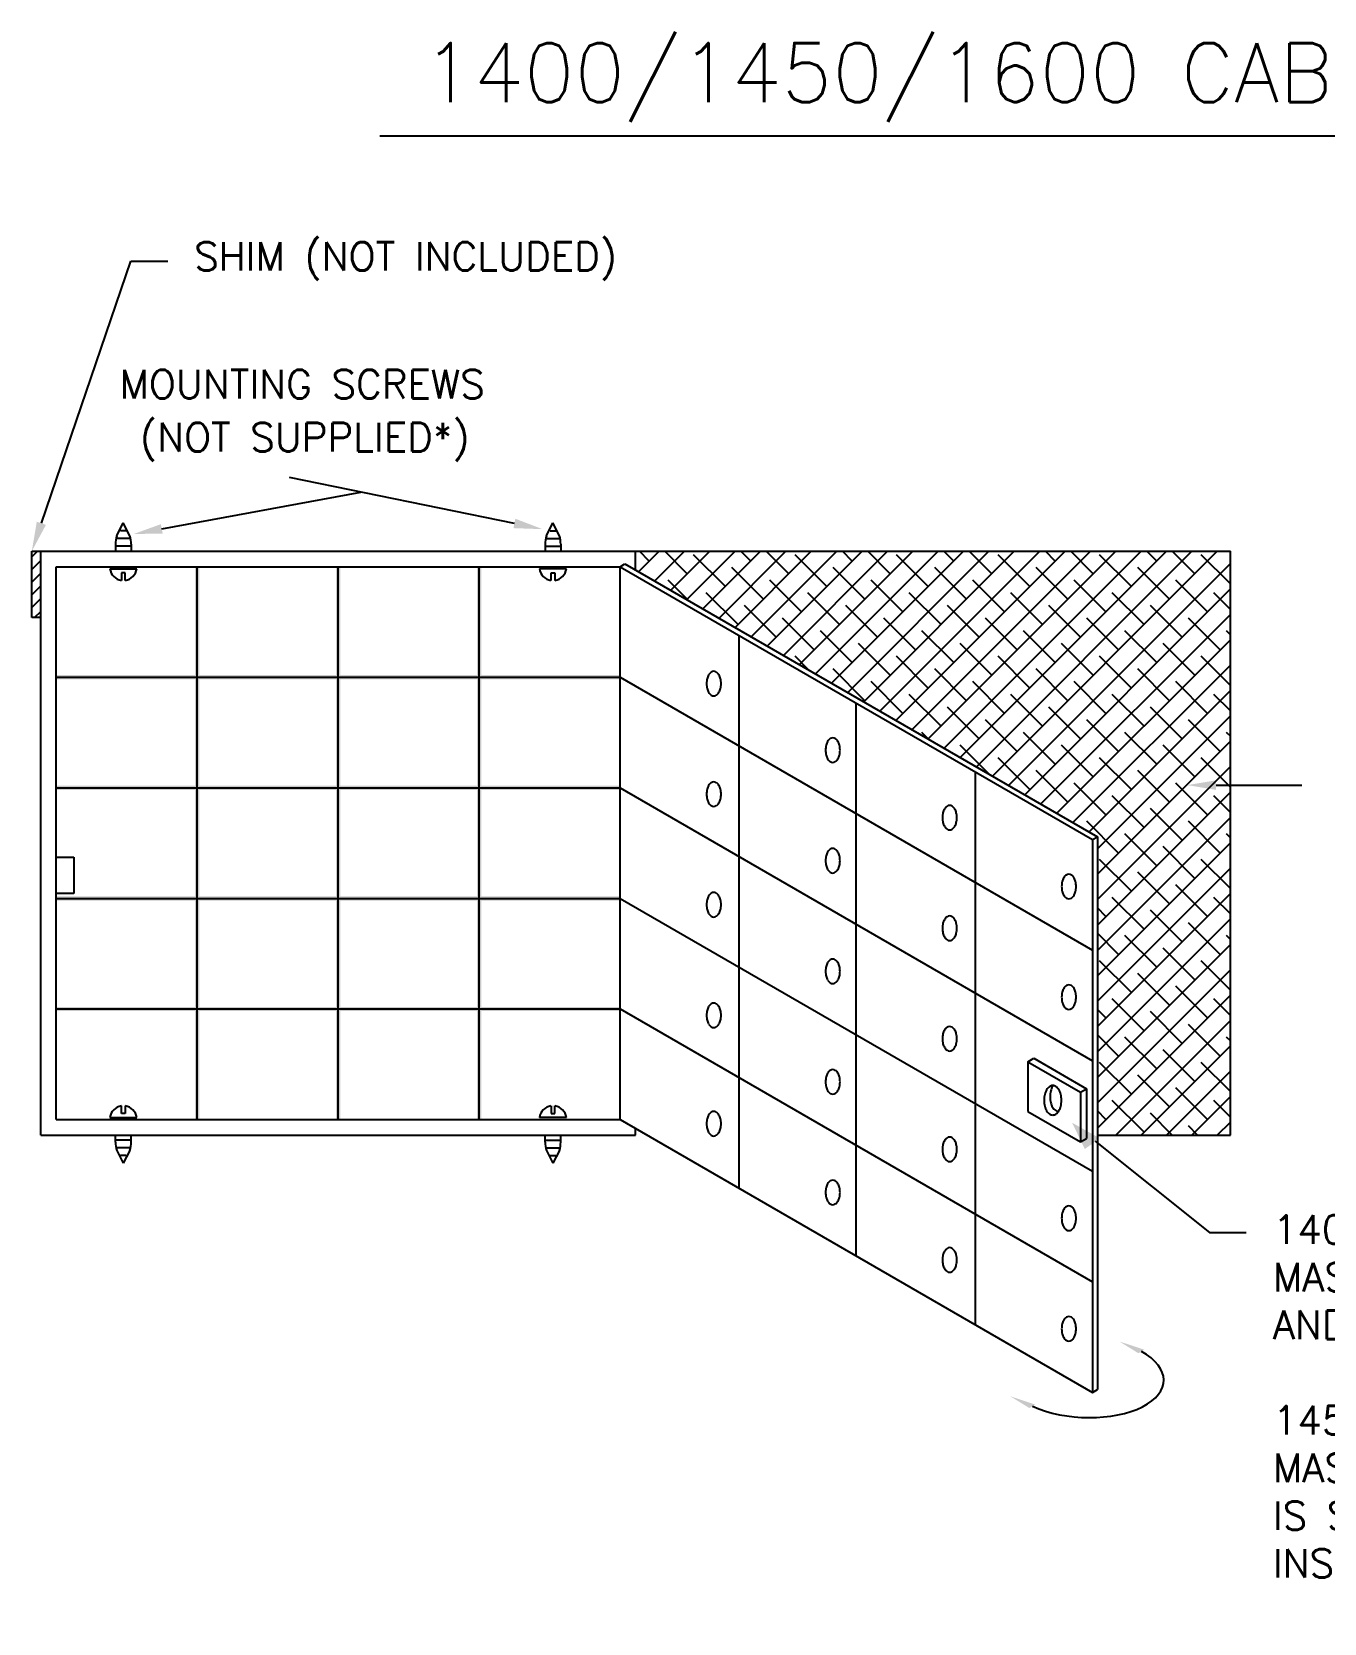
# Model space of a CAD drawing. Extents: x 14.1 to 28.1, y -1 to 9.8.
# Drawn here: x 14.13 to 18.51, y 4.42 to 9.81 of the extents above; entities that cross this region are included whole.
import ezdxf
from ezdxf import colors
from ezdxf.entities.mleader import LeaderData, LeaderLine
from ezdxf.math import Vec2, Vec3

# ---------------------------------------------------------------- set-up
doc = ezdxf.new("R2010")
doc.units = 0
doc.header["$LTSCALE"] = 0.3
doc.header["$MEASUREMENT"] = 0
doc.layers.get('0').update_dxf_attribs({"linetype": 'CONTINUOUS'})
doc.layers.add('TEXT', color=7, linetype='CONTINUOUS')
doc.styles.add('ROMANS', font='romans', dxfattribs={"height": 0.097})

msp = doc.modelspace()

# ---------------------------------------------------------------- linework, layer by layer
for p, q in [((15.307, 9.4623), (26.427, 9.4623)), ((15.7641, 8.1478), (15.0009, 8.3031)), ((14.5679, 8.1295), (15.2429, 8.2539)), ((14.4152, 8.1057), (14.4375, 8.1495)), ((14.4599, 8.1057), (14.4375, 8.1495)), ((15.8724, 8.1057), (15.8947, 8.1495)), ((15.9171, 8.1057), (15.8947, 8.1495)), ((14.4585, 8.0965), (14.4165, 8.0965)), ((14.4474, 8.1232), (14.4276, 8.1232)), ((15.8738, 8.0965), (15.9157, 8.0965)), ((15.8849, 8.1232), (15.9047, 8.1232)), ((14.1271, 7.8287), (14.1271, 8.0536)), ((14.1271, 8.0536), (14.1574, 8.0536)), ((14.1574, 8.0536), (16.1749, 8.0536)), ((14.1574, 6.074), (14.1574, 8.0536)), ((14.4112, 8.0772), (14.4112, 8.0575)), ((14.4603, 8.0706), (14.4147, 8.0706)), ((14.4638, 8.0772), (14.4638, 8.0575)), ((15.8684, 8.0772), (15.8684, 8.0575)), ((15.8719, 8.0706), (15.9176, 8.0706)), ((15.921, 8.0772), (15.921, 8.0575)), ((16.1749, 7.9902), (16.1749, 8.0536)), ((16.1749, 8.0536), (18.1924, 8.0536)), ((18.1924, 6.074), (18.1924, 8.0536)), ((14.21, 7.6262), (14.21, 8.0011)), ((14.21, 8.0011), (16.1223, 8.0011)), ((14.3919, 7.994), (14.4831, 7.994)), ((14.6881, 7.6262), (14.6881, 8.0011)), ((15.1662, 7.6262), (15.1662, 8.0011)), ((15.6443, 7.6262), (15.6443, 8.0011)), ((15.9403, 7.994), (15.8492, 7.994)), ((16.1223, 8.0011), (16.1391, 8.0108)), ((16.1223, 6.1266), (16.1223, 8.0011)), ((16.1223, 8.0011), (17.7245, 7.076)), ((16.1391, 8.0108), (17.7414, 7.0857)), ((14.4309, 7.9806), (14.4309, 7.9548)), ((14.4441, 7.9806), (14.4309, 7.9806)), ((14.4441, 7.9548), (14.4441, 7.9806)), ((15.8882, 7.9548), (15.8882, 7.9806)), ((15.8882, 7.9806), (15.9013, 7.9806)), ((15.9013, 7.9806), (15.9013, 7.9548)), ((14.1574, 7.8287), (14.1271, 7.8287)), ((16.5258, 7.7681), (16.5258, 5.8936)), ((14.21, 7.2513), (14.21, 7.6262)), ((14.21, 7.6262), (14.6879, 7.6262)), ((14.6881, 7.2513), (14.6881, 7.6262)), ((14.6881, 7.6262), (15.1661, 7.6262)), ((15.1662, 7.2513), (15.1662, 7.6262)), ((15.1662, 7.6262), (15.6442, 7.6262)), ((15.6443, 7.2513), (15.6443, 7.6262)), ((15.6443, 7.6262), (16.1223, 7.6262)), ((16.1223, 7.6262), (17.7245, 6.7011)), ((16.9222, 7.5392), (16.9222, 5.6647)), ((17.3267, 7.3057), (17.3267, 5.4312)), ((14.21, 6.8764), (14.21, 7.2513)), ((14.21, 7.2513), (14.6879, 7.2513)), ((14.6881, 6.8764), (14.6881, 7.2513)), ((14.6881, 7.2513), (15.1661, 7.2513)), ((15.1662, 6.8764), (15.1662, 7.2513)), ((15.1662, 7.2513), (15.6442, 7.2513)), ((15.6443, 6.8764), (15.6443, 7.2513)), ((15.6443, 7.2513), (16.1223, 7.2513)), ((16.1223, 7.2513), (17.7245, 6.3262)), ((18.144, 7.2606), (18.435, 7.2606)), ((17.7245, 7.076), (17.7414, 7.0857)), ((17.7245, 7.076), (17.7245, 5.2015)), ((17.7414, 7.0857), (17.7414, 5.2113)), ((14.21, 7.0162), (14.2695, 7.0162)), ((14.2695, 7.0162), (14.2695, 6.8932)), ((14.2695, 6.8932), (14.21, 6.8932)), ((14.21, 6.5015), (14.21, 6.8764)), ((14.21, 6.8764), (14.6879, 6.8764)), ((14.6881, 6.5015), (14.6881, 6.8764)), ((14.6881, 6.8764), (15.1661, 6.8764)), ((15.1662, 6.5015), (15.1662, 6.8764)), ((15.1662, 6.8764), (15.6442, 6.8764)), ((15.6443, 6.5015), (15.6443, 6.8764)), ((15.6443, 6.8764), (16.1223, 6.8764)), ((16.1223, 6.8764), (17.7245, 5.9513)), ((14.21, 6.1266), (14.21, 6.5015)), ((14.21, 6.5015), (14.6879, 6.5015)), ((14.6881, 6.1266), (14.6881, 6.5015)), ((14.6881, 6.5015), (15.1661, 6.5015)), ((15.1662, 6.1266), (15.1662, 6.5015)), ((15.1662, 6.5015), (15.6442, 6.5015)), ((15.6443, 6.1266), (15.6443, 6.5015)), ((15.6443, 6.5015), (16.1223, 6.5015)), ((16.1223, 6.5015), (17.7245, 5.5764)), ((17.5055, 6.3228), (17.5258, 6.3344)), ((17.5055, 6.3228), (17.5055, 6.1541)), ((17.5055, 6.3228), (17.6846, 6.2194)), ((17.5258, 6.3344), (17.7048, 6.2311)), ((17.6846, 6.2194), (17.7048, 6.2311)), ((17.6846, 6.2194), (17.6846, 6.0507)), ((17.7048, 6.2311), (17.7048, 6.0624)), ((14.4309, 6.147), (14.4309, 6.1728)), ((14.4441, 6.1728), (14.4441, 6.147)), ((15.8882, 6.1728), (15.8882, 6.147)), ((15.9013, 6.147), (15.9013, 6.1728)), ((17.5055, 6.1541), (17.6846, 6.0507)), ((14.21, 6.1266), (14.6879, 6.1266)), ((14.3919, 6.1337), (14.4831, 6.1337)), ((14.4441, 6.147), (14.4309, 6.147)), ((14.6881, 6.1266), (15.1661, 6.1266)), ((15.1662, 6.1266), (15.6442, 6.1266)), ((15.6443, 6.1266), (16.1223, 6.1266)), ((15.9403, 6.1337), (15.8492, 6.1337)), ((15.8882, 6.147), (15.9013, 6.147)), ((16.1223, 6.1266), (17.7245, 5.2015)), ((14.1574, 6.074), (16.1749, 6.074)), ((14.4112, 6.0505), (14.4112, 6.0702)), ((14.4603, 6.057), (14.4147, 6.057)), ((14.4638, 6.0505), (14.4638, 6.0702)), ((15.8684, 6.0505), (15.8684, 6.0702)), ((15.8719, 6.057), (15.9176, 6.057)), ((15.921, 6.0505), (15.921, 6.0702)), ((16.1749, 6.074), (16.1749, 6.0962)), ((17.6846, 6.0507), (17.7048, 6.0624)), ((17.7414, 6.074), (18.1924, 6.074)), ((14.4152, 6.0219), (14.4375, 5.9782)), ((14.4585, 6.0311), (14.4165, 6.0311)), ((14.4474, 6.0044), (14.4276, 6.0044)), ((14.4599, 6.0219), (14.4375, 5.9782)), ((15.8724, 6.0219), (15.8947, 5.9782)), ((15.8738, 6.0311), (15.9157, 6.0311)), ((15.8849, 6.0044), (15.9047, 6.0044)), ((15.9171, 6.0219), (15.8947, 5.9782)), ((17.7245, 5.2015), (17.7414, 5.2113))]:
    msp.add_line(p, q)
at = {"color": 0}
for p, q in [((14.1271, 8.0347), (14.146, 8.0536)), ((16.1852, 7.9842), (16.2547, 8.0536)), ((16.2213, 8.0202), (16.1878, 8.0536)), ((16.2398, 7.9527), (16.3408, 8.0536)), ((16.3504, 7.9772), (16.2739, 8.0536)), ((16.2944, 7.9212), (16.4268, 8.0536)), ((16.3489, 7.8897), (16.5129, 8.0536)), ((16.4795, 7.9341), (16.3719, 8.0417)), ((16.4035, 7.8582), (16.599, 8.0536)), ((16.4581, 7.8267), (16.685, 8.0536)), ((16.5126, 7.7952), (16.7711, 8.0536)), ((16.5655, 8.0202), (16.5321, 8.0536)), ((16.5672, 7.7637), (16.8572, 8.0536)), ((16.6946, 7.9772), (16.6182, 8.0536)), ((16.6218, 7.7321), (16.9433, 8.0536)), ((16.6763, 7.7006), (17.0293, 8.0536)), ((16.8237, 7.9341), (16.7162, 8.0417)), ((16.7309, 7.6691), (17.1154, 8.0536)), ((16.7855, 7.6376), (17.2015, 8.0536)), ((16.84, 7.6061), (17.2875, 8.0536)), ((16.9098, 8.0202), (16.8764, 8.0536)), ((16.8946, 7.5746), (17.3736, 8.0536)), ((16.9492, 7.5431), (17.4597, 8.0536)), ((17.0389, 7.9772), (16.9624, 8.0536)), ((17.0037, 7.5116), (17.5457, 8.0536)), ((17.0583, 7.4801), (17.6318, 8.0536)), ((17.168, 7.9341), (17.0604, 8.0417)), ((17.1129, 7.4486), (17.7179, 8.0536)), ((17.1674, 7.4171), (17.8039, 8.0536)), ((17.2541, 8.0202), (17.2206, 8.0536)), ((17.222, 7.3856), (17.89, 8.0536)), ((17.2765, 7.3541), (17.9761, 8.0536)), ((17.3832, 7.9772), (17.3067, 8.0536)), ((17.3311, 7.3226), (18.0621, 8.0536)), ((17.3857, 7.2911), (18.1482, 8.0536)), ((17.5123, 7.9341), (17.4047, 8.0417)), ((17.5984, 8.0202), (17.5649, 8.0536)), ((17.7275, 7.9772), (17.651, 8.0536)), ((17.8566, 7.9341), (17.749, 8.0417)), ((17.9426, 8.0202), (17.9092, 8.0536)), ((18.0717, 7.9772), (17.9952, 8.0536)), ((18.1924, 7.9426), (18.0932, 8.0417)), ((14.1271, 7.9917), (14.1574, 8.0219)), ((16.6086, 7.8911), (16.501, 7.9987)), ((16.9528, 7.8911), (16.8453, 7.9987)), ((17.2971, 7.8911), (17.1895, 7.9987)), ((17.4402, 7.2596), (18.1924, 8.0117)), ((17.6414, 7.8911), (17.5338, 7.9987)), ((17.9857, 7.8911), (17.8781, 7.9987)), ((14.1271, 7.9486), (14.1574, 7.9789)), ((14.1271, 7.9056), (14.1574, 7.9359)), ((16.3557, 7.8858), (16.2858, 7.9556)), ((16.7377, 7.848), (16.6301, 7.9556)), ((17.0819, 7.848), (16.9744, 7.9556)), ((17.4262, 7.848), (17.3186, 7.9556)), ((17.7705, 7.848), (17.6629, 7.9556)), ((18.1148, 7.848), (18.0072, 7.9556)), ((14.1271, 7.8626), (14.1574, 7.8928)), ((16.5225, 7.805), (16.4149, 7.9126)), ((16.8668, 7.805), (16.7592, 7.9126)), ((17.211, 7.805), (17.1035, 7.9126)), ((17.5553, 7.805), (17.4477, 7.9126)), ((17.4948, 7.2281), (18.1924, 7.9256)), ((17.8996, 7.805), (17.792, 7.9126)), ((18.1924, 7.8565), (18.1363, 7.9126)), ((14.1362, 7.8287), (14.1574, 7.8498)), ((16.6516, 7.762), (16.544, 7.8696)), ((16.7807, 7.7189), (16.6731, 7.8265)), ((16.9959, 7.762), (16.8883, 7.8696)), ((17.125, 7.7189), (17.0174, 7.8265)), ((17.3401, 7.762), (17.2326, 7.8696)), ((17.4692, 7.7189), (17.3617, 7.8265)), ((17.5494, 7.1966), (18.1924, 7.8396)), ((17.6844, 7.762), (17.5768, 7.8696)), ((17.8135, 7.7189), (17.7059, 7.8265)), ((18.0287, 7.762), (17.9211, 7.8696)), ((18.1578, 7.7189), (18.0502, 7.8265)), ((16.9098, 7.6759), (16.8022, 7.7835)), ((17.2541, 7.6759), (17.1465, 7.7835)), ((17.5984, 7.6759), (17.4908, 7.7835)), ((17.9426, 7.6759), (17.835, 7.7835)), ((18.1924, 7.7705), (18.1793, 7.7835)), ((17.0389, 7.6329), (16.9313, 7.7405)), ((17.3832, 7.6329), (17.2756, 7.7405)), ((17.6039, 7.1651), (18.1924, 7.7535)), ((17.7275, 7.6329), (17.6199, 7.7405)), ((18.0717, 7.6329), (17.9641, 7.7405)), ((16.7629, 7.6506), (16.7162, 7.6974)), ((17.168, 7.5898), (17.0604, 7.6974)), ((17.5123, 7.5898), (17.4047, 7.6974)), ((17.6585, 7.1336), (18.1924, 7.6674)), ((17.8566, 7.5898), (17.749, 7.6974)), ((18.1924, 7.5983), (18.0932, 7.6974)), ((16.9528, 7.5468), (16.8453, 7.6544)), ((17.0819, 7.5038), (16.9744, 7.6114)), ((17.2971, 7.5468), (17.1895, 7.6544)), ((17.4262, 7.5038), (17.3186, 7.6114)), ((17.6414, 7.5468), (17.5338, 7.6544)), ((17.7705, 7.5038), (17.6629, 7.6114)), ((17.9857, 7.5468), (17.8781, 7.6544)), ((18.1148, 7.5038), (18.0072, 7.6114)), ((17.211, 7.4607), (17.1035, 7.5683)), ((17.5553, 7.4607), (17.4477, 7.5683)), ((17.7131, 7.1021), (18.1924, 7.5814)), ((17.8996, 7.4607), (17.792, 7.5683)), ((18.1924, 7.5123), (18.1363, 7.5683)), ((17.3401, 7.4177), (17.2326, 7.5253)), ((17.6844, 7.4177), (17.5768, 7.5253)), ((18.0287, 7.4177), (17.9211, 7.5253)), ((17.4692, 7.3747), (17.3617, 7.4823)), ((17.8135, 7.3747), (17.7059, 7.4823)), ((17.7414, 7.0444), (18.1924, 7.4953)), ((18.1578, 7.3747), (18.0502, 7.4823)), ((17.1702, 7.4155), (17.1465, 7.4392)), ((17.3739, 7.2979), (17.2756, 7.3962)), ((17.5984, 7.3316), (17.4908, 7.4392)), ((17.7275, 7.2886), (17.6199, 7.3962)), ((17.7414, 6.9583), (18.1924, 7.4092)), ((17.9426, 7.3316), (17.835, 7.4392)), ((18.0717, 7.2886), (17.9641, 7.3962)), ((18.1924, 7.4262), (18.1793, 7.4392)), ((17.5123, 7.2456), (17.4047, 7.3532)), ((17.8566, 7.2456), (17.749, 7.3532)), ((18.1924, 7.254), (18.0932, 7.3532)), ((17.6414, 7.2025), (17.5338, 7.3101)), ((17.7414, 6.8722), (18.1924, 7.3232)), ((17.9857, 7.2025), (17.8781, 7.3101)), ((17.7705, 7.1595), (17.6629, 7.2671)), ((17.7414, 6.7861), (18.1924, 7.2371)), ((18.1148, 7.1595), (18.0072, 7.2671)), ((17.5775, 7.1804), (17.5768, 7.181)), ((17.8996, 7.1165), (17.792, 7.2241)), ((18.0287, 7.0734), (17.9211, 7.181)), ((18.1924, 7.168), (18.1363, 7.2241)), ((17.8135, 7.0304), (17.7059, 7.138)), ((17.7414, 6.7001), (18.1924, 7.151)), ((18.1578, 7.0304), (18.0502, 7.138)), ((17.9426, 6.9874), (17.835, 7.095)), ((18.1924, 7.0819), (18.1793, 7.095)), ((17.7414, 6.614), (18.1924, 7.065)), ((18.0717, 6.9443), (17.9641, 7.0519)), ((17.7414, 6.5279), (18.1924, 6.9789)), ((17.8566, 6.9013), (17.749, 7.0089)), ((17.9857, 6.8583), (17.8781, 6.9659)), ((18.1924, 6.9098), (18.0932, 7.0089)), ((18.1148, 6.8152), (18.0072, 6.9228)), ((17.7414, 6.4419), (18.1924, 6.8928)), ((17.8996, 6.7722), (17.792, 6.8798)), ((18.1924, 6.8237), (18.1363, 6.8798)), ((17.7705, 6.8152), (17.7414, 6.8443)), ((17.7414, 6.3558), (18.1924, 6.8068)), ((18.0287, 6.7292), (17.9211, 6.8367)), ((17.8135, 6.6861), (17.7414, 6.7582)), ((17.9426, 6.6431), (17.835, 6.7507)), ((18.1578, 6.6861), (18.0502, 6.7937)), ((18.1924, 6.7376), (18.1793, 6.7507)), ((17.7414, 6.2697), (18.1924, 6.7207)), ((18.0717, 6.6001), (17.9641, 6.7076)), ((17.8566, 6.557), (17.749, 6.6646)), ((18.1924, 6.5655), (18.0932, 6.6646)), ((17.7414, 6.1837), (18.1924, 6.6346)), ((17.9857, 6.514), (17.8781, 6.6216)), ((17.7414, 6.0976), (18.1924, 6.5486)), ((17.8996, 6.4279), (17.792, 6.5355)), ((18.1148, 6.471), (18.0072, 6.5785)), ((18.1924, 6.4794), (18.1363, 6.5355)), ((17.7705, 6.471), (17.7414, 6.5)), ((18.0287, 6.3849), (17.9211, 6.4925)), ((17.8039, 6.074), (18.1924, 6.4625)), ((18.1578, 6.3419), (18.0502, 6.4494)), ((17.8135, 6.3419), (17.7414, 6.414)), ((17.9426, 6.2988), (17.835, 6.4064)), ((17.8899, 6.074), (18.1924, 6.3764)), ((18.1924, 6.3934), (18.1793, 6.4064)), ((17.8566, 6.2128), (17.749, 6.3203)), ((18.0717, 6.2558), (17.9641, 6.3634)), ((18.1924, 6.2212), (18.0932, 6.3203)), ((17.9857, 6.1697), (17.8781, 6.2773)), ((17.976, 6.074), (18.1924, 6.2903)), ((18.1148, 6.1267), (18.0072, 6.2343)), ((17.7705, 6.1267), (17.7414, 6.1558)), ((17.8996, 6.0837), (17.792, 6.1912)), ((18.0621, 6.074), (18.1924, 6.2043)), ((18.1924, 6.1352), (18.1363, 6.1912)), ((17.9953, 6.074), (17.9211, 6.1482)), ((18.0814, 6.074), (18.0502, 6.1052)), ((18.1481, 6.074), (18.1924, 6.1182))]:
    msp.add_line(p, q, dxfattribs=at)
for centre, radius, start, end in [((14.5163, 8.0772), 0.1051, 164.252, 180), ((14.3588, 8.0772), 0.1051, 0, 15.748), ((15.9735, 8.0772), 0.1051, 164.252, 180), ((15.816, 8.0772), 0.1051, 0, 15.748), ((14.4375, 8.0004), 0.046, 187.9751, 261.7868), ((14.4375, 8.0004), 0.046, 278.2132, 352.0249), ((15.8947, 8.0004), 0.046, 187.9751, 261.7868), ((15.8947, 8.0004), 0.046, 278.2132, 352.0249), ((16.4862, 7.6048), 0.0705, 166.2726, 180), ((16.4635, 7.6103), 0.0472, 149.4703, 166.2726), ((16.4492, 7.6188), 0.0306, 125.0828, 149.4703), ((16.4403, 7.6315), 0.015, 90, 125.0828), ((16.4403, 7.6315), 0.015, 54.9172, 90), ((16.4314, 7.6188), 0.0306, 30.5297, 54.9172), ((16.4171, 7.6103), 0.0472, 13.7274, 30.5297), ((16.3944, 7.6048), 0.0705, 360, 13.7274), ((16.4862, 7.6048), 0.0705, 180, 193.7274), ((16.4635, 7.5993), 0.0472, 193.7274, 210.5297), ((16.4492, 7.5908), 0.0306, 210.5297, 234.9172), ((16.4403, 7.5781), 0.015, 234.9172, 270), ((16.4403, 7.5781), 0.015, 270, 305.0828), ((16.4314, 7.5908), 0.0306, 305.0828, 329.4703), ((16.4171, 7.5993), 0.0472, 329.4703, 346.2726), ((16.3944, 7.6048), 0.0705, 346.2726, 0), ((16.8898, 7.3791), 0.0705, 166.2726, 180), ((16.8671, 7.3846), 0.0472, 149.4703, 166.2726), ((16.8528, 7.3931), 0.0306, 125.0828, 149.4703), ((16.8439, 7.4058), 0.015, 90, 125.0828), ((16.8439, 7.4058), 0.015, 54.9172, 90), ((16.8349, 7.3931), 0.0306, 30.5297, 54.9172), ((16.8206, 7.3846), 0.0472, 13.7274, 30.5297), ((16.7979, 7.3791), 0.0705, 0, 13.7274), ((16.8898, 7.3791), 0.0705, 180, 193.7274), ((16.8671, 7.3736), 0.0472, 193.7274, 210.5297), ((16.8528, 7.3651), 0.0306, 210.5297, 234.9172), ((16.8439, 7.3524), 0.015, 234.9172, 270), ((16.8439, 7.3524), 0.015, 270, 305.0828), ((16.8349, 7.3651), 0.0306, 305.0828, 329.4703), ((16.8206, 7.3736), 0.0472, 329.4703, 346.2726), ((16.7979, 7.3791), 0.0705, 346.2726, 360), ((16.4862, 7.2299), 0.0705, 166.2726, 180), ((16.4635, 7.2354), 0.0472, 149.4703, 166.2726), ((16.4492, 7.2439), 0.0306, 125.0828, 149.4703), ((16.4403, 7.2566), 0.015, 90, 125.0828), ((16.4403, 7.2566), 0.015, 54.9172, 90), ((16.4314, 7.2439), 0.0306, 30.5297, 54.9172), ((16.4171, 7.2354), 0.0472, 13.7274, 30.5297), ((16.3944, 7.2299), 0.0705, 360, 13.7274), ((16.4862, 7.2299), 0.0705, 180, 193.7274), ((16.4635, 7.2244), 0.0472, 193.7274, 210.5297), ((16.4492, 7.2159), 0.0306, 210.5297, 234.9172), ((16.4403, 7.2032), 0.015, 234.9172, 270), ((16.4403, 7.2032), 0.015, 270, 305.0828), ((16.4314, 7.2159), 0.0306, 305.0828, 329.4703), ((16.4171, 7.2244), 0.0472, 329.4703, 346.2726), ((16.3944, 7.2299), 0.0705, 346.2726, 0), ((17.2635, 7.1558), 0.0472, 149.4703, 166.2726), ((17.2492, 7.1642), 0.0306, 125.0828, 149.4703), ((17.2403, 7.177), 0.015, 90, 125.0828), ((17.2403, 7.177), 0.015, 54.9172, 90), ((17.2313, 7.1642), 0.0306, 30.5297, 54.9172), ((17.217, 7.1558), 0.0472, 13.7274, 30.5297), ((17.2862, 7.1502), 0.0705, 166.2726, 180), ((17.2862, 7.1502), 0.0705, 180, 193.7274), ((17.2635, 7.1447), 0.0472, 193.7274, 210.5297), ((17.217, 7.1447), 0.0472, 329.4703, 346.2726), ((17.1943, 7.1502), 0.0705, 0, 13.7274), ((17.1943, 7.1502), 0.0705, 346.2726, 360), ((17.2492, 7.1363), 0.0306, 210.5297, 234.9172), ((17.2403, 7.1235), 0.015, 234.9172, 270), ((17.2403, 7.1235), 0.015, 270, 305.0828), ((17.2313, 7.1363), 0.0306, 305.0828, 329.4703), ((16.8898, 7.0042), 0.0705, 166.2726, 180), ((16.8671, 7.0098), 0.0472, 149.4703, 166.2726), ((16.8528, 7.0182), 0.0306, 125.0828, 149.4703), ((16.8439, 7.0309), 0.015, 90, 125.0828), ((16.8439, 7.0309), 0.015, 54.9172, 90), ((16.8349, 7.0182), 0.0306, 30.5297, 54.9172), ((16.8206, 7.0098), 0.0472, 13.7274, 30.5297), ((16.7979, 7.0042), 0.0705, 0, 13.7274), ((16.8898, 7.0042), 0.0705, 180, 193.7274), ((16.8671, 6.9987), 0.0472, 193.7274, 210.5297), ((16.8528, 6.9902), 0.0306, 210.5297, 234.9172), ((16.8439, 6.9775), 0.015, 234.9172, 270), ((16.8439, 6.9775), 0.015, 270, 305.0828), ((16.8349, 6.9902), 0.0306, 305.0828, 329.4703), ((16.8206, 6.9987), 0.0472, 329.4703, 346.2726), ((16.7979, 7.0042), 0.0705, 346.2726, 360), ((17.6907, 6.9167), 0.0705, 166.2726, 180), ((17.6907, 6.9167), 0.0705, 180, 193.7274), ((17.668, 6.9222), 0.0472, 149.4703, 166.2726), ((17.6537, 6.9307), 0.0306, 125.0828, 149.4703), ((17.6447, 6.9434), 0.015, 90, 125.0828), ((17.6447, 6.9434), 0.015, 54.9172, 90), ((17.6358, 6.9307), 0.0306, 30.5297, 54.9172), ((17.6215, 6.9222), 0.0472, 13.7274, 30.5297), ((17.5988, 6.9167), 0.0705, 360, 13.7274), ((17.5988, 6.9167), 0.0705, 346.2726, 0), ((16.4862, 6.855), 0.0705, 166.2726, 180), ((16.4862, 6.855), 0.0705, 180, 193.7274), ((16.4635, 6.8605), 0.0472, 149.4703, 166.2726), ((16.4492, 6.869), 0.0306, 125.0828, 149.4703), ((16.4403, 6.8817), 0.015, 90, 125.0828), ((16.4403, 6.8817), 0.015, 54.9172, 90), ((16.4314, 6.869), 0.0306, 30.5297, 54.9172), ((16.4171, 6.8605), 0.0472, 13.7274, 30.5297), ((16.3944, 6.855), 0.0705, 360, 13.7274), ((16.3944, 6.855), 0.0705, 346.2726, 0), ((17.668, 6.9112), 0.0472, 193.7274, 210.5297), ((17.6537, 6.9027), 0.0306, 210.5297, 234.9172), ((17.6447, 6.89), 0.015, 234.9172, 270), ((17.6447, 6.89), 0.015, 270, 305.0828), ((17.6358, 6.9027), 0.0306, 305.0828, 329.4703), ((17.6215, 6.9112), 0.0472, 329.4703, 346.2726), ((16.4635, 6.8495), 0.0472, 193.7274, 210.5297), ((16.4492, 6.841), 0.0306, 210.5297, 234.9172), ((16.4403, 6.8283), 0.015, 234.9172, 270), ((16.4403, 6.8283), 0.015, 270, 305.0828), ((16.4314, 6.841), 0.0306, 305.0828, 329.4703), ((16.4171, 6.8495), 0.0472, 329.4703, 346.2726), ((17.2635, 6.7809), 0.0472, 149.4703, 166.2726), ((17.2492, 6.7893), 0.0306, 125.0828, 149.4703), ((17.2403, 6.8021), 0.015, 90, 125.0828), ((17.2403, 6.8021), 0.015, 54.9172, 90), ((17.2313, 6.7893), 0.0306, 30.5297, 54.9172), ((17.217, 6.7809), 0.0472, 13.7274, 30.5297), ((17.2862, 6.7753), 0.0705, 166.2726, 180), ((17.2862, 6.7753), 0.0705, 180, 193.7274), ((17.2635, 6.7698), 0.0472, 193.7274, 210.5297), ((17.2492, 6.7614), 0.0306, 210.5297, 234.9172), ((17.2313, 6.7614), 0.0306, 305.0828, 329.4703), ((17.217, 6.7698), 0.0472, 329.4703, 346.2726), ((17.1943, 6.7753), 0.0705, 0, 13.7274), ((17.1943, 6.7753), 0.0705, 346.2726, 360), ((17.2403, 6.7486), 0.015, 234.9172, 270), ((17.2403, 6.7486), 0.015, 270, 305.0828), ((16.8898, 6.6293), 0.0705, 166.2726, 180), ((16.8671, 6.6349), 0.0472, 149.4703, 166.2726), ((16.8528, 6.6433), 0.0306, 125.0828, 149.4703), ((16.8439, 6.656), 0.015, 90, 125.0828), ((16.8439, 6.656), 0.015, 54.9172, 90), ((16.8349, 6.6433), 0.0306, 30.5297, 54.9172), ((16.8206, 6.6349), 0.0472, 13.7274, 30.5297), ((16.7979, 6.6293), 0.0705, 0, 13.7274), ((16.8898, 6.6293), 0.0705, 180, 193.7274), ((16.8671, 6.6238), 0.0472, 193.7274, 210.5297), ((16.8528, 6.6153), 0.0306, 210.5297, 234.9172), ((16.8439, 6.6026), 0.015, 234.9172, 270), ((16.8439, 6.6026), 0.015, 270, 305.0828), ((16.8349, 6.6153), 0.0306, 305.0828, 329.4703), ((16.8206, 6.6238), 0.0472, 329.4703, 346.2726), ((16.7979, 6.6293), 0.0705, 346.2726, 360), ((17.6447, 6.5685), 0.015, 90, 125.0828), ((17.6447, 6.5685), 0.015, 54.9172, 90), ((17.6907, 6.5418), 0.0705, 166.2726, 180), ((17.6907, 6.5418), 0.0705, 180, 193.7274), ((17.668, 6.5474), 0.0472, 149.4703, 166.2726), ((17.6537, 6.5558), 0.0306, 125.0828, 149.4703), ((17.6358, 6.5558), 0.0306, 30.5297, 54.9172), ((17.6215, 6.5474), 0.0472, 13.7274, 30.5297), ((17.5988, 6.5418), 0.0705, 360, 13.7274), ((17.5988, 6.5418), 0.0705, 346.2726, 0), ((16.4862, 6.4801), 0.0705, 166.2726, 180), ((16.4862, 6.4801), 0.0705, 180, 193.7274), ((16.4635, 6.4857), 0.0472, 149.4703, 166.2726), ((16.4492, 6.4941), 0.0306, 125.0828, 149.4703), ((16.4403, 6.5068), 0.015, 90, 125.0828), ((16.4403, 6.5068), 0.015, 54.9172, 90), ((16.4314, 6.4941), 0.0306, 30.5297, 54.9172), ((16.4171, 6.4857), 0.0472, 13.7274, 30.5297), ((16.3944, 6.4801), 0.0705, 360, 13.7274), ((16.3944, 6.4801), 0.0705, 346.2726, 0), ((17.668, 6.5363), 0.0472, 193.7274, 210.5297), ((17.6537, 6.5278), 0.0306, 210.5297, 234.9172), ((17.6447, 6.5151), 0.015, 234.9172, 270), ((17.6447, 6.5151), 0.015, 270, 305.0828), ((17.6358, 6.5278), 0.0306, 305.0828, 329.4703), ((17.6215, 6.5363), 0.0472, 329.4703, 346.2726), ((16.4635, 6.4746), 0.0472, 193.7274, 210.5297), ((16.4492, 6.4661), 0.0306, 210.5297, 234.9172), ((16.4403, 6.4534), 0.015, 234.9172, 270), ((16.4403, 6.4534), 0.015, 270, 305.0828), ((16.4314, 6.4661), 0.0306, 305.0828, 329.4703), ((16.4171, 6.4746), 0.0472, 329.4703, 346.2726), ((17.2635, 6.406), 0.0472, 149.4703, 166.2726), ((17.2492, 6.4144), 0.0306, 125.0828, 149.4703), ((17.2403, 6.4272), 0.015, 90, 125.0828), ((17.2403, 6.4272), 0.015, 54.9172, 90), ((17.2313, 6.4144), 0.0306, 30.5297, 54.9172), ((17.217, 6.406), 0.0472, 13.7274, 30.5297), ((17.2862, 6.4005), 0.0705, 166.2726, 180), ((17.2862, 6.4005), 0.0705, 180, 193.7274), ((17.2635, 6.3949), 0.0472, 193.7274, 210.5297), ((17.2492, 6.3865), 0.0306, 210.5297, 234.9172), ((17.2313, 6.3865), 0.0306, 305.0828, 329.4703), ((17.217, 6.3949), 0.0472, 329.4703, 346.2726), ((17.1943, 6.4005), 0.0705, 0, 13.7274), ((17.1943, 6.4005), 0.0705, 346.2726, 360), ((17.2403, 6.3737), 0.015, 234.9172, 270), ((17.2403, 6.3737), 0.015, 270, 305.0828), ((16.8898, 6.2544), 0.0705, 166.2726, 180), ((16.8671, 6.26), 0.0472, 149.4703, 166.2726), ((16.8528, 6.2684), 0.0306, 125.0828, 149.4703), ((16.8439, 6.2811), 0.015, 90, 125.0828), ((16.8439, 6.2811), 0.015, 54.9172, 90), ((16.8349, 6.2684), 0.0306, 30.5297, 54.9172), ((16.8206, 6.26), 0.0472, 13.7274, 30.5297), ((16.7979, 6.2544), 0.0705, 0, 13.7274), ((16.8898, 6.2544), 0.0705, 180, 193.7274), ((16.8671, 6.2489), 0.0472, 193.7274, 210.5297), ((16.8528, 6.2405), 0.0306, 210.5297, 234.9172), ((16.8439, 6.2277), 0.015, 234.9172, 270), ((16.8439, 6.2277), 0.015, 270, 305.0828), ((16.8349, 6.2405), 0.0306, 305.0828, 329.4703), ((16.8206, 6.2489), 0.0472, 329.4703, 346.2726), ((16.7979, 6.2544), 0.0705, 346.2726, 360), ((17.6452, 6.192), 0.0846, 166.2726, 180), ((17.618, 6.1986), 0.0566, 149.4703, 166.2726), ((17.6008, 6.2087), 0.0367, 125.0828, 149.4703), ((17.5901, 6.224), 0.018, 90, 125.0828), ((17.6654, 6.2037), 0.0846, 166.2726, 180), ((17.6382, 6.2103), 0.0566, 149.4703, 166.2726), ((17.6211, 6.2204), 0.0367, 143.9859, 149.4703), ((17.5901, 6.224), 0.018, 54.9172, 90), ((17.5794, 6.2087), 0.0367, 30.5297, 54.9172), ((17.5622, 6.1986), 0.0566, 13.7274, 30.5297), ((17.535, 6.192), 0.0846, 360, 13.7274), ((14.4375, 6.1273), 0.046, 98.2132, 172.0249), ((14.4375, 6.1273), 0.046, 7.9751, 81.7868), ((15.8947, 6.1273), 0.046, 98.2132, 172.0249), ((15.8947, 6.1273), 0.046, 7.9751, 81.7868), ((16.4492, 6.1265), 0.0306, 125.0828, 149.4703), ((16.4403, 6.1392), 0.015, 90, 125.0828), ((16.4403, 6.1392), 0.015, 54.9172, 90), ((16.4314, 6.1265), 0.0306, 30.5297, 54.9172), ((17.6452, 6.192), 0.0846, 180, 193.7274), ((17.618, 6.1853), 0.0566, 193.7274, 210.5297), ((17.6008, 6.1752), 0.0367, 210.5297, 234.9172), ((17.6654, 6.2037), 0.0846, 180, 193.7274), ((17.6382, 6.197), 0.0566, 193.7274, 210.5297), ((17.6211, 6.1869), 0.0367, 210.5297, 234.9172), ((17.6103, 6.1716), 0.018, 234.9172, 265.9189), ((17.5794, 6.1752), 0.0367, 305.0828, 329.4703), ((17.5622, 6.1853), 0.0566, 329.4703, 346.2726), ((17.535, 6.192), 0.0846, 346.2726, 0), ((16.4862, 6.1125), 0.0705, 166.2726, 180), ((16.4862, 6.1125), 0.0705, 180, 193.7274), ((16.4635, 6.1181), 0.0472, 149.4703, 166.2726), ((16.4171, 6.1181), 0.0472, 13.7274, 30.5297), ((16.3944, 6.1125), 0.0705, 360, 13.7274), ((16.3944, 6.1125), 0.0705, 346.2726, 0), ((17.5901, 6.1599), 0.018, 234.9172, 270), ((17.5901, 6.1599), 0.018, 270, 305.0828), ((14.5163, 6.0505), 0.1051, 180, 195.748), ((14.3588, 6.0505), 0.1051, 344.252, 0), ((15.9735, 6.0505), 0.1051, 180, 195.748), ((15.816, 6.0505), 0.1051, 344.252, 0), ((16.4635, 6.107), 0.0472, 193.7274, 210.5297), ((16.4492, 6.0986), 0.0306, 210.5297, 234.9172), ((16.4403, 6.0858), 0.015, 234.9172, 270), ((16.4403, 6.0858), 0.015, 270, 305.0828), ((16.4314, 6.0986), 0.0306, 305.0828, 329.4703), ((16.4171, 6.107), 0.0472, 329.4703, 346.2726), ((17.2635, 6.0311), 0.0472, 149.4703, 166.2726), ((17.2492, 6.0395), 0.0306, 125.0828, 149.4703), ((17.2403, 6.0523), 0.015, 90, 125.0828), ((17.2403, 6.0523), 0.015, 54.9172, 90), ((17.2313, 6.0395), 0.0306, 30.5297, 54.9172), ((17.217, 6.0311), 0.0472, 13.7274, 30.5297), ((17.2862, 6.0256), 0.0705, 166.2726, 180), ((17.2862, 6.0256), 0.0705, 180, 193.7274), ((17.2635, 6.02), 0.0472, 193.7274, 210.5297), ((17.2492, 6.0116), 0.0306, 210.5297, 234.9172), ((17.2313, 6.0116), 0.0306, 305.0828, 329.4703), ((17.217, 6.02), 0.0472, 329.4703, 346.2726), ((17.1943, 6.0256), 0.0705, 0, 13.7274), ((17.1943, 6.0256), 0.0705, 346.2726, 360), ((17.2403, 5.9989), 0.015, 234.9172, 270), ((17.2403, 5.9989), 0.015, 270, 305.0828), ((16.8898, 5.8795), 0.0705, 166.2726, 180), ((16.8671, 5.8851), 0.0472, 149.4703, 166.2726), ((16.8528, 5.8935), 0.0306, 125.0828, 149.4703), ((16.8439, 5.9062), 0.015, 90, 125.0828), ((16.8439, 5.9062), 0.015, 54.9172, 90), ((16.8349, 5.8935), 0.0306, 30.5297, 54.9172), ((16.8206, 5.8851), 0.0472, 13.7274, 30.5297), ((16.7979, 5.8795), 0.0705, 0, 13.7274), ((16.8898, 5.8795), 0.0705, 180, 193.7274), ((16.8671, 5.874), 0.0472, 193.7274, 210.5297), ((16.8528, 5.8656), 0.0306, 210.5297, 234.9172), ((16.8439, 5.8528), 0.015, 234.9172, 270), ((16.8439, 5.8528), 0.015, 270, 305.0828), ((16.8349, 5.8656), 0.0306, 305.0828, 329.4703), ((16.8206, 5.874), 0.0472, 329.4703, 346.2726), ((16.7979, 5.8795), 0.0705, 346.2726, 360), ((17.6537, 5.806), 0.0306, 125.0828, 149.4703), ((17.6447, 5.8187), 0.015, 90, 125.0828), ((17.6447, 5.8187), 0.015, 54.9172, 90), ((17.6358, 5.806), 0.0306, 30.5297, 54.9172), ((17.6907, 5.792), 0.0705, 166.2726, 180), ((17.6907, 5.792), 0.0705, 180, 193.7274), ((17.668, 5.7976), 0.0472, 149.4703, 166.2726), ((17.668, 5.7865), 0.0472, 193.7274, 210.5297), ((17.6215, 5.7976), 0.0472, 13.7274, 30.5297), ((17.6215, 5.7865), 0.0472, 329.4703, 346.2726), ((17.5988, 5.792), 0.0705, 360, 13.7274), ((17.5988, 5.792), 0.0705, 346.2726, 0), ((17.6537, 5.7781), 0.0306, 210.5297, 234.9172), ((17.6447, 5.7653), 0.015, 234.9172, 270), ((17.6447, 5.7653), 0.015, 270, 305.0828), ((17.6358, 5.7781), 0.0306, 305.0828, 329.4703), ((17.2862, 5.6507), 0.0705, 166.2726, 180), ((17.2635, 5.6562), 0.0472, 149.4703, 166.2726), ((17.2492, 5.6646), 0.0306, 125.0828, 149.4703), ((17.2403, 5.6774), 0.015, 90, 125.0828), ((17.2403, 5.6774), 0.015, 54.9172, 90), ((17.2313, 5.6646), 0.0306, 30.5297, 54.9172), ((17.217, 5.6562), 0.0472, 13.7274, 30.5297), ((17.1943, 5.6507), 0.0705, 0, 13.7274), ((17.2862, 5.6507), 0.0705, 180, 193.7274), ((17.2635, 5.6451), 0.0472, 193.7274, 210.5297), ((17.2492, 5.6367), 0.0306, 210.5297, 234.9172), ((17.2403, 5.624), 0.015, 234.9172, 270), ((17.2403, 5.624), 0.015, 270, 305.0828), ((17.2313, 5.6367), 0.0306, 305.0828, 329.4703), ((17.217, 5.6451), 0.0472, 329.4703, 346.2726), ((17.1943, 5.6507), 0.0705, 346.2726, 360), ((17.6537, 5.4311), 0.0306, 125.0828, 149.4703), ((17.6447, 5.4438), 0.015, 90, 125.0828), ((17.6447, 5.4438), 0.015, 54.9172, 90), ((17.6358, 5.4311), 0.0306, 30.5297, 54.9172), ((17.6907, 5.4171), 0.0705, 166.2726, 180), ((17.6907, 5.4171), 0.0705, 180, 193.7274), ((17.668, 5.4227), 0.0472, 149.4703, 166.2726), ((17.668, 5.4116), 0.0472, 193.7274, 210.5297), ((17.6215, 5.4227), 0.0472, 13.7274, 30.5297), ((17.6215, 5.4116), 0.0472, 329.4703, 346.2726), ((17.5988, 5.4171), 0.0705, 360, 13.7274), ((17.5988, 5.4171), 0.0705, 346.2726, 0), ((17.6537, 5.4032), 0.0306, 210.5297, 234.9172), ((17.6447, 5.3904), 0.015, 234.9172, 270), ((17.6447, 5.3904), 0.015, 270, 305.0828), ((17.6358, 5.4032), 0.0306, 305.0828, 329.4703)]:
    msp.add_arc(centre, radius, start, end)
at = {"extrusion": (-0.045015, -0.864855, 0.5)}
msp.add_arc((17.3969, 5.8055, -3.768), 0.2731, 232.1894, 45.328, dxfattribs=at)
for points in [[(15.7673, 8.1637), (15.7608, 8.1319), (15.8595, 8.1284)], [(14.5709, 8.1136), (14.565, 8.1454), (14.4725, 8.1119)], [(18.144, 7.2444), (18.144, 7.2768), (18.047, 7.2606)], [(17.6988, 6.0268), (17.7253, 6.0455), (17.6558, 6.1157)]]:
    msp.add_solid(points)
for points in [[(17.579, 5.9869, -3.768), (17.599, 6.0125, -3.768), (17.5123, 6.0597, -3.768)], [(17.2195, 5.5769, -3.768), (17.2395, 5.6025, -3.768), (17.1528, 5.6497, -3.768)]]:
    msp.add_solid(points, dxfattribs=at)
for points in [[(14.6808, 6.1266), (14.6954, 6.1266), (14.6808, 8.0011), (14.6954, 8.0011)], [(15.1735, 8.0011), (15.1589, 8.0011), (15.1735, 6.1266), (15.1589, 6.1266)], [(15.6516, 8.0011), (15.637, 8.0011), (15.6516, 6.1266), (15.637, 6.1266)], [(14.21, 7.6335), (14.21, 7.6189), (16.1223, 7.6335), (16.1223, 7.6189)], [(14.21, 7.2586), (14.21, 7.244), (16.1223, 7.2586), (16.1223, 7.244)], [(14.21, 6.8837), (14.21, 6.8691), (16.1223, 6.8837), (16.1223, 6.8691)], [(16.1223, 6.4942), (16.1223, 6.5088), (14.21, 6.4942), (14.21, 6.5088)]]:
    msp.add_trace(points)

# ---------------------------------------------------------------- texts
at = {"style": 'ROMANS'}
for s, p in [('MOUNTING SCREWS', (14.4246, 8.5718)), ('(NOT SUPPLIED*)', (14.4939, 8.3916))]:
    msp.add_text(s, height=0.097, dxfattribs=at).set_placement(p)
at = {"insert": (15.4535, 9.7766), "char_height": 0.2, "width": 13.12619, "attachment_point": 1, "style": 'ROMANS'}
msp.add_mtext('1400/1450/1600 CABINET INSTALLATION INSTRUCTIONS (FRONT LOAD)', dxfattribs=at)

# ---------------------------------------------------------------- leaders
at = {"layer": 'TEXT'}
ml = msp.add_multileader_mtext('Standard', dxfattribs=at)
ml.set_content('{\\Fromans|c0;SHIM (NOT INCLUDED)}', color=256)
ml.set_leader_properties()
ml.build(insert=Vec2(0, 0))
ml.multileader.update_dxf_attribs({"dogleg_length": 0.125, "arrow_head_size": 0.1})
ctx = ml.context
ctx.base_point, ctx.char_height, ctx.arrow_head_size, ctx.landing_gap_size, ctx.plane_origin = Vec3(14.588, 9.0373), 0.097, 0.1, 0.09, Vec3(14.1271, 8.0536)
notes = []
notes.append((ctx, [(0, (1, 1, 0), (14.463, 9.0373), (1, 0), 0.125, [(0, [(14.1271, 8.0536)], 0, [])])]))
ctx.mtext.insert, ctx.mtext.flow_direction = Vec3(14.678, 9.102), 5
ml = msp.add_multileader_mtext('Standard', dxfattribs=at)
ml.set_content('{\\Fromans|c0;1400 (STANDARD)\\PMASTER LOCK - SUPPLIED\\PAND INSTALLED BY USPS\\P\\P1450/1600 (STANDARD)\\PMASTER LOCK - CABINET\\PIS SHIPPED WITH FACTORY\\PINSTALLED MASTER LOCK}', color=256)
ml.set_leader_properties()
ml.build(insert=Vec2(0, 0))
ml.multileader.update_dxf_attribs({"dogleg_length": 0.125, "arrow_head_size": 0.1})
ctx = ml.context
ctx.base_point, ctx.char_height, ctx.arrow_head_size, ctx.landing_gap_size, ctx.plane_origin = Vec3(18.2466, 5.7441), 0.097, 0.1, 0.09, Vec3(17.6558, 6.1157)
notes.append((ctx, [(0, (1, 1, 0), (18.1216, 5.7441), (1, 0), 0.125, [(0, [(17.6558, 6.1157)], 0, [])])]))
ctx.mtext.insert, ctx.mtext.flow_direction = Vec3(18.3366, 5.8023), 5
for ctx, leaders in notes:
    for number, flags, end, landing, length, lines in leaders:
        leader = LeaderData()
        leader.index, (leader.has_last_leader_line, leader.has_dogleg_vector, leader.attachment_direction) = number, flags
        leader.last_leader_point, leader.dogleg_vector, leader.dogleg_length = Vec3(end), Vec3(landing), length
        for number, points, colour, breaks in lines:
            line = LeaderLine()
            line.index, line.vertices, line.color, line.breaks = number, Vec3.list(points), colors.encode_raw_color(colour), breaks
            leader.lines.append(line)
        ctx.leaders.append(leader)

doc.saveas('drawing.dxf')
